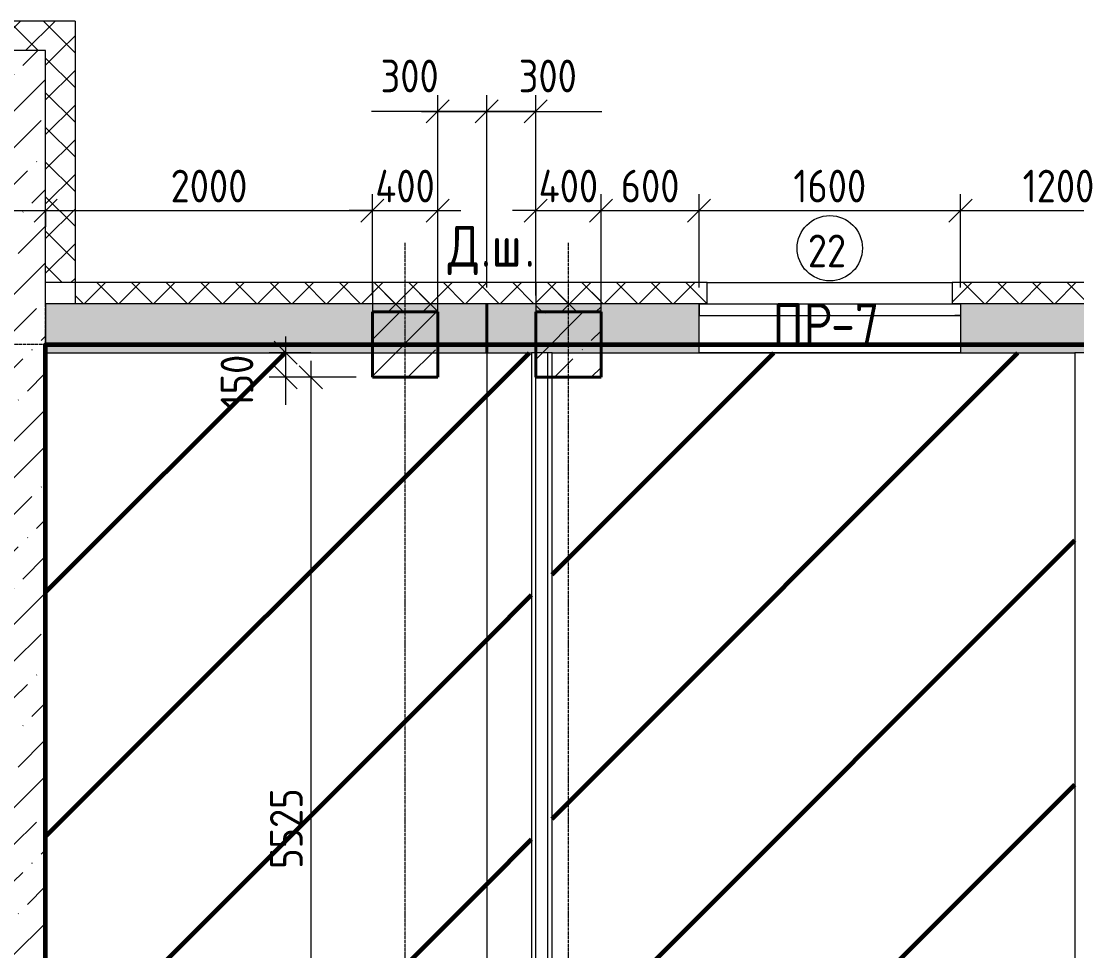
# Model space of a CAD drawing. Header units: millimetres. Extents: x -56773 to 323062, y -262288 to 76460.
# Drawn here: x 12459 to 18922, y -192934 to -187243 of the extents above; entities that cross this region are included whole.
import ezdxf

# ---------------------------------------------------------------- set-up
doc = ezdxf.new("R2010")
doc.units = ezdxf.units.MM
doc.linetypes.add('ADSK_Линия сетки', pattern=[25, 20, -2.5, 0, -2.5])
doc.linetypes.add('ADSK_Штриховая_ш3 п1_5', pattern=[4.5, 3, -1.5])
for name, color, linetype, lineweight in [('1.1)Стяжка керамзит  2 этаж', 5, 'Continuous', 60), ('3.1 Штукатурка внешн стен', 5, 'Continuous', 60), ('_ Окна', 7, 'Continuous', 18), ('Аннотация', 7, 'Continuous', 20), ('Марки', 7, 'Continuous', 20), ('Марки окон', 7, 'Continuous', 20), ('Несущие колонны', 7, 'Continuous', 18), ('Окна', 7, 'Continuous', 9), ('Оси', 7, 'Continuous', 9), ('Размеры', 7, 'Continuous', 9), ('Стены внутренние', 7, 'Continuous', 18), ('Стены наружные', 7, 'Continuous', 18), ('Стены штриховка', 7, 'Continuous', 9)]:
    doc.layers.add(name, color=color, linetype=linetype, lineweight=lineweight)
doc.layers.add('Линии', color=7, linetype='Continuous', lineweight=9, true_color=0x00a600)
doc.styles.add('GOST Common_2', font='', dxfattribs={"width": 0.9, "height": 250})
doc.styles.add('GOST Common_3', font='', dxfattribs={"width": 0.9, "height": 200})
doc.styles.get('GOST Common_2').set_extended_font_data('GOST Common')
doc.styles.get('GOST Common_3').set_extended_font_data('GOST Common')
doc.dimstyles.new('ADSK_Основной_2_0', dxfattribs={"dimscale": 304.8, "dimtxt": 201.142999, "dimasz": 0.463911, "dimexe": 0.328084, "dimexo": 0.328084, "dimgap": 0.164042, "dimtad": 1, "dimdec": 3, "dimrnd": 0.001, "dimdsep": 46, "dimtxsty": 'GOST Common_3', "dimblk1": 'OBLIQUE', "dimblk2": 'OBLIQUE', "dimsah": 1, "dimcen": 0.09, "dimdle": 0.328084, "dimazin": 2, "dimtfac": 1, "dimtdec": 4, "dimtix": 1, "dimtmove": 0, "dimatfit": 3, "dimfxl": 1, "dimtvp": 1, "dimtolj": 1, "dimtzin": 0, "dimlwd": 20, "dimlwe": 20, "dimarcsym": 2})
doc.dimstyles.new('ADSK_Основной_2_0_1', dxfattribs={"dimscale": 304.8, "dimtxt": 201.142999, "dimasz": 0.463911, "dimexe": 0.328084, "dimexo": 0.328084, "dimgap": 0.164042, "dimtad": 1, "dimdec": 3, "dimrnd": 0.001, "dimdsep": 46, "dimtxsty": 'GOST Common_3', "dimblk1": 'OBLIQUE', "dimblk2": 'OBLIQUE', "dimsah": 1, "dimcen": 0.09, "dimdle": 0.328084, "dimazin": 2, "dimtfac": 1, "dimtdec": 4, "dimtix": 1, "dimtmove": 1, "dimatfit": 3, "dimfxl": 1, "dimtvp": 1, "dimtolj": 1, "dimtzin": 0, "dimlwd": 20, "dimlwe": 20, "dimarcsym": 2})
doc.dimstyles.new('ADSK_Основной_2_0_2', dxfattribs={"dimscale": 304.8, "dimtxt": 201.142999, "dimasz": 0.463911, "dimexe": 0.328084, "dimexo": 0.328084, "dimgap": 0.164042, "dimtad": 1, "dimdec": 3, "dimrnd": 0.001, "dimdsep": 46, "dimtxsty": 'GOST Common_3', "dimblk1": 'OBLIQUE', "dimblk2": 'OBLIQUE', "dimsah": 1, "dimcen": 0.09, "dimdle": 0.328084, "dimazin": 2, "dimtfac": 1, "dimtdec": 4, "dimtix": 1, "dimtmove": 0, "dimatfit": 3, "dimfxl": 1, "dimtvp": 1, "dimtolj": 1, "dimtzin": 0, "dimlwd": 20, "dimlwe": 20, "dimarcsym": 2})
pattern_1 = [(45, (9.36, -198628.46), (-224.5064, 224.5064), []), (45, (233.87, -198628.46), (-224.5064, 224.5064), [396.875, -79.375, 3.353, -76.022])]
pattern_2 = [(45, (9.36, -198628.46), (84.18955, 308.69595), [396.875, -79.375, 3.353, -76.022])]
pattern_3 = [(45, (9.36, -198628.46), (-106.066, 106.066), []), (135, (9.36, -198628.46), (-106.066, -106.066), [])]

# ---------------------------------------------------------------- blocks, each defined once
blk = doc.blocks.new('ADSK_КолоннаЖБ_Прямоугольная - 400x400 мм-1807143-Кладочный план 4-го этажа')
at = {"layer": 'Несущие колонны', "lineweight": 40}
for p, q in [((-200, 200), (200, 200)), ((-200, -200), (-200, 200)), ((200, 200), (200, -200)), ((200, -200), (-200, -200))]:
    blk.add_line(p, q, dxfattribs=at)
blk = doc.blocks.new('ОКНО L03 _2СТ_RS - ОК-5_1600х2000h-3556615-Кладочный план 4-го этажа')
at = {"layer": '_ Окна'}
for p, q in [((-838.1, 149), (761.9, 149)), ((-838.1, 149), (-838.1, 79)), ((-838.1, 149), (-833.1, 149)), ((-818.1, 149), (-38.1, 149)), ((-38.1, 149), (741.9, 149)), ((761.9, 149), (756.9, 149)), ((761.9, 149), (761.9, 79)), ((-838.1, 79), (761.9, 79)), ((-838.1, 79), (-803.1, 79)), ((-818.1, 79), (-38.1, 79)), ((-38.1, 79), (741.9, 79)), ((761.9, 79), (726.9, 79))]:
    blk.add_line(p, q, dxfattribs=at)
at = {"layer": 'Окна'}
blk.add_line((-888.1, -150), (811.9, -150), dxfattribs=at)
blk = doc.blocks.new('_Oblique')
at = {"color": 0, "linetype": 'ByBlock', "lineweight": -2}
blk.add_line((-0.5, -0.5), (0.5, 0.5), dxfattribs=at)
blk = doc.blocks.new('*D5900')
at = {"layer": 'Defpoints', "color": 0, "transparency": 16777216}
for p in [(8809.4, -188303), (12609.4, -188303), (12609.4, -188403)]:
    blk.add_point(p, dxfattribs=at)
at = {"layer": 'Размеры', "color": 0, "lineweight": 20, "transparency": 16777216}
for p, q in [((8709.4, -188403), (12709.4, -188403)), ((8809.4, -188403), (8809.4, -188503)), ((12609.4, -188403), (12609.4, -188503))]:
    blk.add_line(p, q, dxfattribs=at)
at = {"layer": 'Размеры', "color": 0, "lineweight": 20, "transparency": 16777216, "xscale": 141.4, "yscale": 141.4, "zscale": 141.4, "rotation": 180}
blk.add_blockref('_Oblique', (8809.4, -188403), dxfattribs=at)
at = {"layer": 'Размеры', "color": 0, "lineweight": 20, "transparency": 16777216, "xscale": 141.4, "yscale": 141.4, "zscale": 141.4}
blk.add_blockref('_Oblique', (12609.4, -188403), dxfattribs=at)
at = {"layer": 'Размеры', "color": 0, "lineweight": 9, "transparency": 16777216, "insert": (10709.4, -188253), "char_height": 200, "width": 605.475, "attachment_point": 5, "style": 'GOST Common_3'}
blk.add_mtext('\\A1;3800', dxfattribs=at)
blk = doc.blocks.new('*D5901')
at = {"layer": 'Defpoints', "color": 0, "transparency": 16777216}
for p in [(12609.4, -188303), (14609.4, -188403), (14609.4, -189023.5)]:
    blk.add_point(p, dxfattribs=at)
at = {"layer": 'Размеры', "color": 0, "lineweight": 20, "transparency": 16777216}
for p, q in [((14609.4, -188923.5), (14609.4, -188303)), ((12509.4, -188403), (14709.4, -188403)), ((12609.4, -188403), (12609.4, -188503))]:
    blk.add_line(p, q, dxfattribs=at)
at = {"layer": 'Размеры', "color": 0, "lineweight": 20, "transparency": 16777216, "xscale": 141.4, "yscale": 141.4, "zscale": 141.4, "rotation": 180}
blk.add_blockref('_Oblique', (12609.4, -188403), dxfattribs=at)
at = {"layer": 'Размеры', "color": 0, "lineweight": 20, "transparency": 16777216, "xscale": 141.4, "yscale": 141.4, "zscale": 141.4}
blk.add_blockref('_Oblique', (14609.4, -188403), dxfattribs=at)
at = {"layer": 'Размеры', "color": 0, "lineweight": 9, "transparency": 16777216, "insert": (13609.4, -188253), "char_height": 200, "width": 605.475, "attachment_point": 5, "style": 'GOST Common_3'}
blk.add_mtext('\\A1;2000', dxfattribs=at)
blk = doc.blocks.new('*D5902')
at = {"layer": 'Defpoints', "color": 0, "transparency": 16777216}
for p in [(15009.4, -188403), (14609.4, -189023.5), (15009.4, -189023.5)]:
    blk.add_point(p, dxfattribs=at)
at = {"layer": 'Размеры', "color": 0, "lineweight": 20, "transparency": 16777216}
for p, q in [((14609.4, -188923.5), (14609.4, -188303)), ((15009.4, -188923.5), (15009.4, -188303)), ((14609.4, -188403), (14468, -188403)), ((14609.4, -188403), (15009.4, -188403)), ((15009.4, -188403), (15150.8, -188403))]:
    blk.add_line(p, q, dxfattribs=at)
at = {"layer": 'Размеры', "color": 0, "lineweight": 20, "transparency": 16777216, "xscale": 141.4, "yscale": 141.4, "zscale": 141.4}
blk.add_blockref('_Oblique', (14609.4, -188403), dxfattribs=at)
at = {"layer": 'Размеры', "color": 0, "lineweight": 20, "transparency": 16777216, "xscale": 141.4, "yscale": 141.4, "zscale": 141.4, "rotation": 180}
blk.add_blockref('_Oblique', (15009.4, -188403), dxfattribs=at)
at = {"layer": 'Размеры', "color": 0, "lineweight": 9, "transparency": 16777216, "insert": (14809.4, -188253), "char_height": 200, "width": 474.561, "attachment_point": 5, "style": 'GOST Common_3'}
blk.add_mtext('\\A1;400', dxfattribs=at)
blk = doc.blocks.new('*D5903')
at = {"layer": 'Defpoints', "color": 0, "transparency": 16777216}
for p in [(15309.4, -187796.1), (15009.4, -189023.5), (15309.4, -188973.5)]:
    blk.add_point(p, dxfattribs=at)
at = {"layer": 'Размеры', "color": 0, "lineweight": 20, "transparency": 16777216}
for p, q in [((15009.4, -188923.5), (15009.4, -187696.1)), ((15309.4, -188873.5), (15309.4, -187696.1)), ((14909.4, -187796.1), (15309.4, -187796.1)), ((15309.4, -187796.1), (16013.6, -187796.1))]:
    blk.add_line(p, q, dxfattribs=at)
at = {"layer": 'Размеры', "color": 0, "lineweight": 20, "transparency": 16777216, "xscale": 141.4, "yscale": 141.4, "zscale": 141.4, "rotation": 180}
blk.add_blockref('_Oblique', (15009.4, -187796.1), dxfattribs=at)
at = {"layer": 'Размеры', "color": 0, "lineweight": 20, "transparency": 16777216, "xscale": 141.4, "yscale": 141.4, "zscale": 141.4}
blk.add_blockref('_Oblique', (15309.4, -187796.1), dxfattribs=at)
at = {"layer": 'Размеры', "color": 0, "lineweight": 9, "transparency": 16777216, "insert": (15505.1, -187479.4), "char_height": 200, "width": 454.106, "attachment_point": 1, "line_spacing_factor": 1.022761, "style": 'GOST Common_3'}
blk.add_mtext('\\A1;300', dxfattribs=at)
blk = doc.blocks.new('*D5904')
at = {"layer": 'Defpoints', "color": 0, "transparency": 16777216}
for p in [(15609.4, -187796.1), (15309.4, -188973.5), (15609.4, -189023.5)]:
    blk.add_point(p, dxfattribs=at)
at = {"layer": 'Размеры', "color": 0, "lineweight": 20, "transparency": 16777216}
for p, q in [((15309.4, -188873.5), (15309.4, -187696.1)), ((15609.4, -188923.5), (15609.4, -187696.1)), ((15309.4, -187796.1), (14605.1, -187796.1)), ((15609.4, -187796.1), (15209.4, -187796.1))]:
    blk.add_line(p, q, dxfattribs=at)
at = {"layer": 'Размеры', "color": 0, "lineweight": 20, "transparency": 16777216, "xscale": 141.4, "yscale": 141.4, "zscale": 141.4, "rotation": 180}
blk.add_blockref('_Oblique', (15309.4, -187796.1), dxfattribs=at)
at = {"layer": 'Размеры', "color": 0, "lineweight": 20, "transparency": 16777216, "xscale": 141.4, "yscale": 141.4, "zscale": 141.4}
blk.add_blockref('_Oblique', (15609.4, -187796.1), dxfattribs=at)
at = {"layer": 'Размеры', "color": 0, "lineweight": 9, "transparency": 16777216, "insert": (14659.5, -187479.4), "char_height": 200, "width": 454.106, "attachment_point": 1, "line_spacing_factor": 1.022761, "style": 'GOST Common_3'}
blk.add_mtext('\\A1;300', dxfattribs=at)
blk = doc.blocks.new('*D5905')
at = {"layer": 'Defpoints', "color": 0, "transparency": 16777216}
for p in [(16009.4, -188403), (15609.4, -189023.5), (16009.4, -189023.5)]:
    blk.add_point(p, dxfattribs=at)
at = {"layer": 'Размеры', "color": 0, "lineweight": 20, "transparency": 16777216}
for p, q in [((15609.4, -188923.5), (15609.4, -188303)), ((16009.4, -188923.5), (16009.4, -188303)), ((15609.4, -188403), (15468, -188403)), ((15609.4, -188403), (16009.4, -188403)), ((16009.4, -188403), (16150.8, -188403))]:
    blk.add_line(p, q, dxfattribs=at)
at = {"layer": 'Размеры', "color": 0, "lineweight": 20, "transparency": 16777216, "xscale": 141.4, "yscale": 141.4, "zscale": 141.4}
blk.add_blockref('_Oblique', (15609.4, -188403), dxfattribs=at)
at = {"layer": 'Размеры', "color": 0, "lineweight": 20, "transparency": 16777216, "xscale": 141.4, "yscale": 141.4, "zscale": 141.4, "rotation": 180}
blk.add_blockref('_Oblique', (16009.4, -188403), dxfattribs=at)
at = {"layer": 'Размеры', "color": 0, "lineweight": 9, "transparency": 16777216, "insert": (15809.4, -188253), "char_height": 200, "width": 474.561, "attachment_point": 5, "style": 'GOST Common_3'}
blk.add_mtext('\\A1;400', dxfattribs=at)
blk = doc.blocks.new('*D5906')
at = {"layer": 'Defpoints', "color": 0, "transparency": 16777216}
for p in [(16609.4, -188403), (16009.4, -189023.5), (16609.4, -188974.5)]:
    blk.add_point(p, dxfattribs=at)
at = {"layer": 'Размеры', "color": 0, "lineweight": 20, "transparency": 16777216}
for p, q in [((16009.4, -188923.5), (16009.4, -188303)), ((16609.4, -188874.5), (16609.4, -188303)), ((15909.4, -188403), (16709.4, -188403))]:
    blk.add_line(p, q, dxfattribs=at)
at = {"layer": 'Размеры', "color": 0, "lineweight": 20, "transparency": 16777216, "xscale": 141.4, "yscale": 141.4, "zscale": 141.4, "rotation": 180}
blk.add_blockref('_Oblique', (16009.4, -188403), dxfattribs=at)
at = {"layer": 'Размеры', "color": 0, "lineweight": 20, "transparency": 16777216, "xscale": 141.4, "yscale": 141.4, "zscale": 141.4}
blk.add_blockref('_Oblique', (16609.4, -188403), dxfattribs=at)
at = {"layer": 'Размеры', "color": 0, "lineweight": 9, "transparency": 16777216, "insert": (16309.4, -188253), "char_height": 200, "width": 454.106, "attachment_point": 5, "style": 'GOST Common_3'}
blk.add_mtext('\\A1;600', dxfattribs=at)
blk = doc.blocks.new('*D5907')
at = {"layer": 'Defpoints', "color": 0, "transparency": 16777216}
for p in [(18209.4, -188403), (16609.4, -188974.5), (18209.4, -188974.5)]:
    blk.add_point(p, dxfattribs=at)
at = {"layer": 'Размеры', "color": 0, "lineweight": 20, "transparency": 16777216}
for p, q in [((16609.4, -188874.5), (16609.4, -188303)), ((18209.4, -188874.5), (18209.4, -188303)), ((16509.4, -188403), (18309.4, -188403))]:
    blk.add_line(p, q, dxfattribs=at)
at = {"layer": 'Размеры', "color": 0, "lineweight": 20, "transparency": 16777216, "xscale": 141.4, "yscale": 141.4, "zscale": 141.4, "rotation": 180}
blk.add_blockref('_Oblique', (16609.4, -188403), dxfattribs=at)
at = {"layer": 'Размеры', "color": 0, "lineweight": 20, "transparency": 16777216, "xscale": 141.4, "yscale": 141.4, "zscale": 141.4}
blk.add_blockref('_Oblique', (18209.4, -188403), dxfattribs=at)
at = {"layer": 'Размеры', "color": 0, "lineweight": 9, "transparency": 16777216, "insert": (17409.4, -188253), "char_height": 200, "width": 560.473, "attachment_point": 5, "style": 'GOST Common_3'}
blk.add_mtext('\\A1;1600', dxfattribs=at)
blk = doc.blocks.new('*D5908')
at = {"layer": 'Defpoints', "color": 0, "transparency": 16777216}
for p in [(19409.4, -188403), (18209.4, -188974.5), (19409.4, -188974.5)]:
    blk.add_point(p, dxfattribs=at)
at = {"layer": 'Размеры', "color": 0, "lineweight": 20, "transparency": 16777216}
for p, q in [((18209.4, -188874.5), (18209.4, -188303)), ((19409.4, -188874.5), (19409.4, -188303)), ((18109.4, -188403), (19509.4, -188403))]:
    blk.add_line(p, q, dxfattribs=at)
at = {"layer": 'Размеры', "color": 0, "lineweight": 20, "transparency": 16777216, "xscale": 141.4, "yscale": 141.4, "zscale": 141.4, "rotation": 180}
blk.add_blockref('_Oblique', (18209.4, -188403), dxfattribs=at)
at = {"layer": 'Размеры', "color": 0, "lineweight": 20, "transparency": 16777216, "xscale": 141.4, "yscale": 141.4, "zscale": 141.4}
blk.add_blockref('_Oblique', (19409.4, -188403), dxfattribs=at)
at = {"layer": 'Размеры', "color": 0, "lineweight": 9, "transparency": 16777216, "insert": (18809.4, -188253), "char_height": 200, "width": 560.473, "attachment_point": 5, "style": 'GOST Common_3'}
blk.add_mtext('\\A1;1200', dxfattribs=at)
blk = doc.blocks.new('*D6051')
at = {"layer": 'Defpoints', "color": 0, "transparency": 16777216}
for p in [(14332.6, -189273.5), (14078.4, -189423.5), (14609.4, -189423.5)]:
    blk.add_point(p, dxfattribs=at)
at = {"layer": 'Размеры', "color": 0, "lineweight": 20, "transparency": 16777216}
for p, q in [((14078.4, -189173.5), (14078.4, -189423.5)), ((14232.6, -189273.5), (13978.4, -189273.5)), ((14509.4, -189423.5), (13978.4, -189423.5)), ((14078.4, -189423.5), (14078.4, -189592.8))]:
    blk.add_line(p, q, dxfattribs=at)
at = {"layer": 'Размеры', "color": 0, "lineweight": 20, "transparency": 16777216, "xscale": 141.4, "yscale": 141.4, "zscale": 141.4}
for p, rotation in [((14078.4, -189273.5), 90), ((14078.4, -189423.5), 270)]:
    blk.add_blockref('_Oblique', p, dxfattribs=dict(at, rotation=rotation))
at = {"layer": 'Размеры', "color": 0, "lineweight": 9, "transparency": 16777216, "insert": (13680.7, -189614), "char_height": 200, "width": 409.104, "attachment_point": 1, "rotation": 90, "line_spacing_factor": 1.022761, "style": 'GOST Common_3'}
blk.add_mtext('\\A1;150', dxfattribs=at)
blk = doc.blocks.new('*D6052')
at = {"layer": 'Defpoints', "color": 0, "transparency": 16777216}
for p in [(14609.4, -189423.5), (13384.4, -194948.5), (14232.6, -194948.5)]:
    blk.add_point(p, dxfattribs=at)
at = {"layer": 'Размеры', "color": 0, "lineweight": 20, "transparency": 16777216}
for p, q in [((14232.6, -189323.5), (14232.6, -195048.5)), ((14509.4, -189423.5), (14132.6, -189423.5)), ((13484.4, -194948.5), (14332.6, -194948.5))]:
    blk.add_line(p, q, dxfattribs=at)
at = {"layer": 'Размеры', "color": 0, "lineweight": 20, "transparency": 16777216, "xscale": 141.4, "yscale": 141.4, "zscale": 141.4}
for p, rotation in [((14232.6, -189423.5), 90), ((14232.6, -194948.5), 270)]:
    blk.add_blockref('_Oblique', p, dxfattribs=dict(at, rotation=rotation))
at = {"layer": 'Размеры', "color": 0, "lineweight": 9, "transparency": 16777216, "insert": (14082.6, -192186), "char_height": 200, "width": 605.475, "attachment_point": 5, "rotation": 90, "style": 'GOST Common_3'}
blk.add_mtext('\\A1;5525', dxfattribs=at)
blk = doc.blocks.new('М_окна1 - Маркировка типоразмера-1510237-Кладочный план 4-го этажа')
at = {"layer": 'Марки окон'}
blk.add_circle((0, 0), 2, dxfattribs=at)

msp = doc.modelspace()

# ---------------------------------------------------------------- hatches: boundary and pattern name
at = {"layer": '1.1)Стяжка керамзит  2 этаж', "transparency": 33554687}
h = msp.add_hatch(dxfattribs=at)
h.set_pattern_fill('ANSI31', color=5, scale=333)
h.paths.add_polyline_path([(15309.3615, -189273.4914), (15009.3615, -189273.4914), (15009.3615, -189423.4914), (14609.3615, -189423.4914), (14609.3615, -189273.4914), (12609.3615, -189273.4914), (12609.3615, -194948.4914), (13384.3615, -194948.4914), (13384.3615, -195673.4914), (13459.3615, -195673.4914), (13459.3615, -195798.4914), (14509.3615, -195798.4914), (14509.3615, -195673.4914), (14584.3615, -195673.4914), (14584.3615, -194948.4914), (15309.3615, -194948.4914)])
h = msp.add_hatch(dxfattribs=at)
h.set_pattern_fill('ANSI31', color=5, scale=333)
h.paths.add_polyline_path([(15584.3615, -189273.4914), (15309.3615, -189273.4914), (15309.3615, -194948.4914), (15584.3615, -194948.4914)])
h = msp.add_hatch(dxfattribs=at)
h.set_pattern_fill('ANSI31', color=5, scale=333)
h.paths.add_polyline_path([(18909.3615, -189273.4914), (18209.3615, -189273.4914), (16559.3615, -189273.4914), (16009.3615, -189273.4914), (16009.3615, -189423.4914), (15709.3615, -189423.4914), (15709.3615, -194948.4914), (16809.3615, -194948.4914), (16809.3615, -195673.4914), (16934.3615, -195673.4914), (16934.3615, -195798.4914), (18134.3615, -195798.4914), (18134.3615, -195673.4914), (18259.3615, -195673.4914), (18259.3615, -194948.4914), (18909.3615, -194948.4914)])
at = {"layer": 'Несущие колонны', "lineweight": 9}
h = msp.add_hatch(dxfattribs=at)
h.set_pattern_fill('FP_1', color=256, style=0, pattern_type=2)
h.set_pattern_definition(pattern_1)
h.paths.add_polyline_path([(15009.3615, -189423.4914), (15009.3615, -189023.4914), (14609.3615, -189023.4914), (14609.3615, -189423.4914)])
h = msp.add_hatch(dxfattribs=at)
h.set_pattern_fill('FP_1', color=256, style=0, pattern_type=2)
h.set_pattern_definition(pattern_1)
h.paths.add_polyline_path([(15609.3615, -189423.4914), (16009.3615, -189423.4914), (16009.3615, -189023.4914), (15609.3615, -189023.4914)])
at = {"layer": 'Стены внутренние', "lineweight": 9}
h = msp.add_hatch(dxfattribs=at)
h.set_pattern_fill('FP_2', color=256, style=0, pattern_type=2)
h.set_pattern_definition(pattern_2)
h.paths.add_polyline_path([(41809.3615, -189273.4914), (42009.3615, -189273.4914), (42009.3615, -188973.4914), (39009.3615, -188974.4914), (39009.3615, -189273.4914), (41759.3615, -189273.4914)])
h.paths.add_polyline_path([(31209.3615, -189273.4914), (31409.3615, -189273.4914), (31409.3615, -188974.4914), (30209.3615, -188974.4914), (30209.3615, -189273.4914), (31134.3615, -189273.4914)])
h.paths.add_polyline_path([(27484.3615, -189273.4914), (28609.3615, -189273.4914), (28609.3615, -188974.4914), (27009.3615, -188974.4914), (27009.3615, -189273.4914)])
h.paths.add_polyline_path([(33009.3615, -189273.4914), (34609.3615, -189273.4914), (34609.3615, -188974.4914), (33009.3615, -188974.4914)])
h.paths.add_polyline_path([(36209.3615, -189273.4914), (37409.3615, -189273.4914), (37409.3615, -188974.4914), (36209.3615, -188974.4914)])
h.paths.add_polyline_path([(22434.3615, -189273.4914), (22609.3615, -189273.4914), (22609.3615, -188974.4914), (21009.3615, -188974.4914), (21009.3615, -189273.4914)])
h.paths.add_polyline_path([(24209.3615, -189273.4914), (25409.3615, -189273.4914), (25409.3615, -188974.4914), (24209.3615, -188974.4914)])
h.paths.add_polyline_path([(15609.3615, -189273.4914), (16609.3615, -189273.4914), (16609.3615, -188974.4914), (12609.3615, -188973.4914), (12609.3615, -189273.4914), (15584.3615, -189273.4914)])
h.paths.add_polyline_path([(19409.3615, -189273.4914), (19409.3615, -188974.4914), (18209.3615, -188974.4914), (18209.3615, -189273.4914), (19034.3615, -189273.4914)])
at = {"layer": 'Стены наружные', "lineweight": 9}
h = msp.add_hatch(dxfattribs=at)
h.set_pattern_fill('FP_4', color=256, style=0, pattern_type=2)
h.set_pattern_definition(pattern_3)
h.paths.add_polyline_path([(12789.3615, -187423.4914), (12789.3615, -187243.4914), (12128.9933, -187243.4914), (12128.9933, -187423.4914), (12609.3615, -187423.4914)])
h.paths.add_polyline_path([(8809.3615, -187423.4914), (9228.9933, -187423.4914), (9228.9933, -187243.4914), (8809.3615, -187243.4914)])
h = msp.add_hatch(dxfattribs=at)
h.set_pattern_fill('FP_2', color=256, style=0, pattern_type=2)
h.set_pattern_definition(pattern_2)
h.paths.add_polyline_path([(12609.3615, -187623.4914), (12609.3615, -187423.4914), (12128.9933, -187423.4914), (12128.9933, -187623.4914), (12409.3615, -187623.4914)])
h.paths.add_polyline_path([(8809.3615, -187623.4914), (9228.9933, -187623.4914), (9228.9933, -187423.4914), (8809.3615, -187423.4914)])
h = msp.add_hatch(dxfattribs=at)
h.set_pattern_fill('FP_4', color=256, style=0, pattern_type=2)
h.set_pattern_definition(pattern_3)
h.paths.add_polyline_path([(12609.3615, -188843.4914), (12789.3615, -188843.4914), (12789.3615, -187423.4914), (12609.3615, -187423.4914)])
h = msp.add_hatch(dxfattribs=at)
h.set_pattern_fill('FP_2', color=256, style=0, pattern_type=2)
h.set_pattern_definition(pattern_2)
h.paths.add_polyline_path([(12409.3615, -195823.4914), (12609.3615, -195823.4914), (12609.3615, -187623.4914), (12409.3615, -187623.4914), (12409.3615, -195092.7203)])
h = msp.add_hatch(dxfattribs=at)
h.set_pattern_fill('FP_4', color=256, style=0, pattern_type=2)
h.set_pattern_definition(pattern_3)
h.paths.add_polyline_path([(41829.3615, -188973.4914), (41829.3615, -188843.4914), (38959.3615, -188843.4914), (38959.3615, -188973.4914), (41247.1123, -188973.4914)])
h.paths.add_polyline_path([(31459.3615, -188973.4914), (31459.3615, -188843.4914), (30159.3615, -188843.4914), (30159.3615, -188973.4914)])
h.paths.add_polyline_path([(34659.3615, -188973.4914), (34659.3615, -188843.4914), (32959.3615, -188843.4914), (32959.3615, -188973.4914), (32996.6974, -188973.4914)])
h.paths.add_polyline_path([(36296.8633, -188973.4914), (37459.3615, -188973.4914), (37459.3615, -188843.4914), (36159.3615, -188843.4914), (36159.3615, -188973.4914)])
h.paths.add_polyline_path([(24159.3615, -188973.4914), (25459.3615, -188973.4914), (25459.3615, -188843.4914), (24159.3615, -188843.4914)])
h.paths.add_polyline_path([(20959.3615, -188973.4914), (22659.3615, -188973.4914), (22659.3615, -188843.4914), (20959.3615, -188843.4914)])
h.paths.add_polyline_path([(28659.3615, -188973.4914), (28659.3615, -188843.4914), (26959.3615, -188843.4914), (26959.3615, -188973.4914)])
h.paths.add_polyline_path([(19459.3615, -188973.4914), (19459.3615, -188843.4914), (18159.3615, -188843.4914), (18159.3615, -188973.4914)])
h.paths.add_polyline_path([(16495.8676, -188973.4914), (16659.3615, -188973.4914), (16659.3615, -188843.4914), (12789.3615, -188843.4914), (12789.3615, -188973.4914), (13195.7017, -188973.4914)])
h = msp.add_hatch(dxfattribs=at)
h.set_pattern_fill('FP_4', color=256, style=0, pattern_type=2)
h.set_pattern_definition(pattern_3)
h.paths.add_polyline_path([(15009.3615, -189023.4914), (15009.3615, -188843.4914), (14609.3615, -188843.4914), (14609.3615, -189023.4914)])
h = msp.add_hatch(dxfattribs=at)
h.set_pattern_fill('FP_4', color=256, style=0, pattern_type=2)
h.set_pattern_definition(pattern_3)
h.paths.add_polyline_path([(16009.3615, -189023.4914), (16009.3615, -188843.4914), (15609.3615, -188843.4914), (15609.3615, -189023.4914)])

# ---------------------------------------------------------------- linework, layer by layer
at = {"layer": '3.1 Штукатурка внешн стен'}
msp.add_lwpolyline([(12609.3615, -194948.4914), (12609.3615, -189223.4914), (41734.3615, -189223.4914)], dxfattribs=at)
at = {"layer": 'Линии', "color": 7, "lineweight": 40}
msp.add_line((15309.3615, -188973.4914), (15309.3615, -189273.4914), dxfattribs=at)
at = {"layer": 'Линии', "color": 7, "linetype": 'ADSK_Штриховая_ш3 п1_5'}
msp.add_line((15309.3615, -189273.4914), (15309.3615, -205573.4914), dxfattribs=at)
at = {"layer": 'Несущие колонны', "lineweight": 9}
for p, q in [((15009.3615, -189023.4914), (14609.3615, -189023.4914)), ((14609.3615, -189023.4914), (14609.3615, -189423.4914)), ((15009.3615, -189423.4914), (15009.3615, -189023.4914)), ((16009.3615, -189023.4914), (15609.3615, -189023.4914)), ((15609.3615, -189023.4914), (15609.3615, -189423.4914)), ((16009.3615, -189423.4914), (16009.3615, -189023.4914)), ((14609.3615, -189423.4914), (15009.3615, -189423.4914)), ((15609.3615, -189423.4914), (16009.3615, -189423.4914))]:
    msp.add_line(p, q, dxfattribs=at)
at = {"layer": 'Оси', "linetype": 'ADSK_Линия сетки', "lineweight": 5}
for p, q in [((12609.3615, -209602.3427), (12609.3615, -188601.0153)), ((14809.3615, -209602.3427), (14809.3615, -188601.0153)), ((15809.3615, -209602.3427), (15809.3615, -188601.0153)), ((62563.3938, -189223.4914), (-25230.7352, -189223.4914))]:
    msp.add_line(p, q, dxfattribs=at)
at = {"layer": 'Стены внутренние', "lineweight": 5}
for p, q in [((12789.3615, -188973.4914), (12609.3615, -188973.4914)), ((16609.3615, -189273.4914), (16609.3615, -188974.4914)), ((16609.3615, -188974.4914), (16659.3615, -188974.4914)), ((16659.3615, -188974.4914), (16659.3615, -188973.4914)), ((18159.3615, -188973.4914), (18159.3615, -188974.4914)), ((18159.3615, -188974.4914), (18209.3615, -188974.4914)), ((18209.3615, -188974.4914), (18209.3615, -189273.4914)), ((12609.3615, -189273.4914), (15584.3615, -189273.4914)), ((15584.3615, -189273.4914), (15584.3615, -194948.4914)), ((15709.3615, -189273.4914), (16609.3615, -189273.4914)), ((15709.3615, -194948.4914), (15709.3615, -189273.4914)), ((18209.3615, -189273.4914), (16609.3615, -189273.4914)), ((18209.3615, -189273.4914), (18909.3615, -189273.4914)), ((18909.3615, -189273.4914), (18909.3615, -194948.4914))]:
    msp.add_line(p, q, dxfattribs=at)
at = {"layer": 'Стены наружные', "lineweight": 9}
for p, q in [((12789.3615, -187243.4914), (11509.3615, -187243.4914)), ((12789.3615, -187243.4914), (12789.3615, -188973.4914)), ((12609.3615, -188973.4914), (12609.3615, -187423.4914)), ((16659.3615, -188843.4914), (12609.3615, -188843.4914)), ((14609.3615, -188843.4914), (14609.3615, -189023.4914)), ((15009.3615, -189023.4914), (15009.3615, -188843.4914)), ((15609.3615, -188843.4914), (15609.3615, -189023.4914)), ((16009.3615, -189023.4914), (16009.3615, -188843.4914)), ((16659.3615, -188973.4914), (16659.3615, -188843.4914)), ((16659.3615, -188843.4914), (18159.3615, -188843.4914)), ((19459.3615, -188843.4914), (18159.3615, -188843.4914)), ((18159.3615, -188843.4914), (18159.3615, -188973.4914)), ((14609.3615, -189023.4914), (15009.3615, -189023.4914)), ((15609.3615, -189023.4914), (16009.3615, -189023.4914)), ((12609.3615, -189273.4914), (12609.3615, -194948.4914))]:
    msp.add_line(p, q, dxfattribs=at)
at = {"layer": 'Стены штриховка', "lineweight": 9}
for p, q in [((12609.3615, -187423.4914), (11509.3615, -187423.4914)), ((12609.3615, -188973.4914), (12609.3615, -189273.4914)), ((16659.3615, -188973.4914), (12789.3615, -188973.4914)), ((19459.3615, -188973.4914), (18159.3615, -188973.4914)), ((15709.3615, -189273.4914), (15584.3615, -189273.4914)), ((15609.3615, -194973.4914), (15609.3615, -189273.4914)), ((15684.3615, -194973.4914), (15684.3615, -189273.4914)), ((19034.3615, -189273.4914), (18909.3615, -189273.4914))]:
    msp.add_line(p, q, dxfattribs=at)

# ---------------------------------------------------------------- block references
at = {"layer": 'Марки окон', "lineweight": 9, "xscale": 99.99999999999993, "yscale": 99.99999999999993, "zscale": 99.99999999999993}
msp.add_blockref('М_окна1 - Маркировка типоразмера-1510237-Кладочный план 4-го этажа', (17409.3615, -188633.4914), dxfattribs=at)
at = {"layer": 'Несущие колонны', "lineweight": 9, "rotation": 89.9999999999999}
for p in [(14809.3615, -189223.4914), (15809.3615, -189223.4914)]:
    msp.add_blockref('ADSK_КолоннаЖБ_Прямоугольная - 400x400 мм-1807143-Кладочный план 4-го этажа', p, dxfattribs=at)
at = {"layer": 'Окна'}
msp.add_blockref('ОКНО L03 _2СТ_RS - ОК-5_1600х2000h-3556615-Кладочный план 4-го этажа', (17447.4615, -189123.4914), dxfattribs=at)

# ---------------------------------------------------------------- texts
at = {"layer": 'Аннотация', "lineweight": 9, "char_height": 250, "attachment_point": 1, "style": 'GOST Common_2'}
for s, insert, width in [('\\fGOST Common|b0|i0|c204|p34|;\\W.9;Д', (15070.8795, -188496.7633), 245.316375), ('\\fGOST Common|b0|i0|c204|p34|;\\W.9;ш', (15338.7702, -188496.7633), 245.316375), ('\\fGOST Common|b0|i0|c204|p34|;\\W.9;.', (15273.2858, -188496.7633), 79.367063), ('\\fGOST Common|b0|i0|c204|p34|;\\W.9;.', (15541.1764, -188496.7633), 79.367062)]:
    msp.add_mtext(s, dxfattribs=dict(at, insert=insert, width=width))
at = {"layer": 'Марки', "lineweight": 9, "char_height": 250, "attachment_point": 1, "style": 'GOST Common_2'}
for s, insert, width in [('ПР', (17059.4307, -188970.5103), 432.91125), ('-7', (17416.6182, -188970.5103), 389.620125)]:
    msp.add_mtext(s, dxfattribs=dict(at, insert=insert, width=width))
at = {"layer": 'Марки окон', "lineweight": 5, "insert": (17274.8041, -188549.7061), "char_height": 200, "width": 317.46825, "attachment_point": 1, "style": 'GOST Common_3'}
msp.add_mtext('22', dxfattribs=at)

# ---------------------------------------------------------------- dimensions: what is measured, and where the dimension line sits
at = {"layer": 'Размеры', "lineweight": 9}
for base, p1, p2, picture, middle in [((15609.3615, -187796.0665), (15309.3615, -188973.4914), (15609.3615, -189023.4914), '*D5904', (14886.5329, -187796.0665)), ((15309.3615, -187796.0665), (15009.3615, -189023.4914), (15309.3615, -188973.4914), '*D5903', (15732.1901, -187796.0665))]:
    dim = msp.add_linear_dim(base=base, p1=p1, p2=p2, dimstyle='ADSK_Основной_2_0', override={"dimpost": '<>', "dimfxl": 304.138127}, dxfattribs=at)
    dim.commit()
    dim.dimension.update_dxf_attribs({"geometry": picture, "text_midpoint": middle, "dimtype": 160})
for base, p1, p2, override, picture, middle in [((12609.3615, -188402.9949), (8809.3615, -188303.01), (12609.3615, -188303.01), {"dimpost": '<>', "dimfxl": 3800}, '*D5900', (10709.3615, -188252.9949)), ((14609.3615, -188402.9949), (12609.3615, -188303.01), (14609.3615, -189023.4914), {"dimpost": '<>', "dimfxl": 2125.815954}, '*D5901', (13609.3615, -188252.9949)), ((15009.3615, -188402.9949), (14609.3615, -189023.4914), (15009.3615, -189023.4914), {"dimpost": '<>', "dimfxl": 400}, '*D5902', (14809.3615, -188252.9949)), ((16009.3615, -188402.9949), (15609.3615, -189023.4914), (16009.3615, -189023.4914), {"dimpost": '<>', "dimfxl": 400}, '*D5905', (15809.3615, -188252.9949)), ((16609.3615, -188402.9949), (16009.3615, -189023.4914), (16609.3615, -188974.4914), {"dimpost": '<>', "dimfxl": 601.997508}, '*D5906', (16309.3615, -188252.9949)), ((18209.3615, -188402.9949), (16609.3615, -188974.4914), (18209.3615, -188974.4914), {"dimpost": '<>', "dimfxl": 1600}, '*D5907', (17409.3615, -188252.9949)), ((19409.3615, -188402.9949), (18209.3615, -188974.4914), (19409.3615, -188974.4914), {"dimpost": '<>', "dimfxl": 1200}, '*D5908', (18809.3615, -188252.9949))]:
    dim = msp.add_linear_dim(base=base, p1=p1, p2=p2, dimstyle='ADSK_Основной_2_0_1', override=override, dxfattribs=at)
    dim.commit()
    dim.dimension.update_dxf_attribs({"geometry": picture, "text_midpoint": middle})
dim = msp.add_linear_dim(base=(14078.362, -189423.4914), p1=(14332.5571, -189273.4914), p2=(14609.3615, -189423.4914), angle=90, dimstyle='ADSK_Основной_2_0', override={"dimpost": '<>', "dimfxl": 314.83439}, dxfattribs=at)
dim.commit()
dim.dimension.update_dxf_attribs({"geometry": '*D6051', "text_midpoint": (13814.0763, -189592.8197), "dimtype": 160, "text_rotation": 90})
dim = msp.add_linear_dim(base=(14232.5722, -194948.4914), p1=(14609.3615, -189423.4914), p2=(13384.3615, -194948.4914), angle=90, dimstyle='ADSK_Основной_2_0_2', override={"dimpost": '<>', "dimfxl": 5659.173968}, dxfattribs=at)
dim.commit()
dim.dimension.update_dxf_attribs({"geometry": '*D6052', "text_midpoint": (14082.5722, -192185.9914)})

doc.saveas('drawing.dxf')
